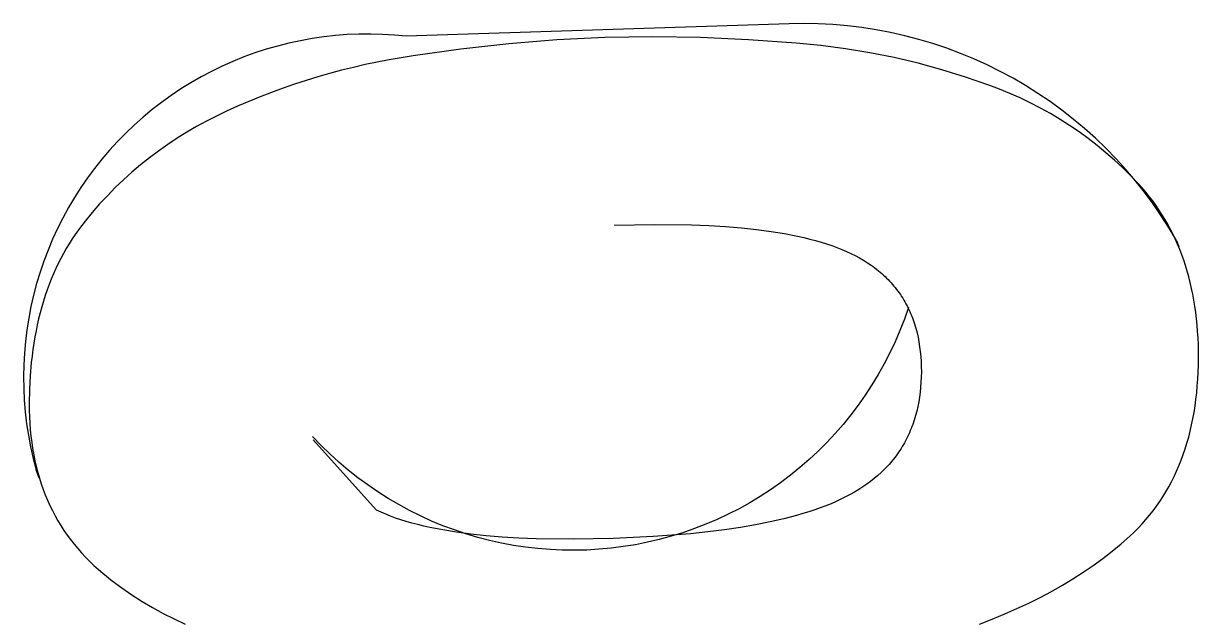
# Model space of a CAD drawing. Header units: millimetres. Extents: x -962 to 3068, y -237 to 2578.
# Drawn here: x 235.573 to 236.934, y 453.71 to 454.402 of the extents above; entities that cross this region are included whole.
import ezdxf

# ---------------------------------------------------------------- set-up
doc = ezdxf.new("R2010")
doc.units = ezdxf.units.MM
doc.header["$MEASUREMENT"] = 0
doc.layers.add('Utwórz2D linie widoczne', color=7, linetype='Continuous', true_color=0x000000)

msp = doc.modelspace()

# ---------------------------------------------------------------- linework, layer by layer
at = {"layer": 'Utwórz2D linie widoczne'}
for p, q in [((236.46, 454.402), (236.0164, 454.3874)), ((236.4769, 454.4022), (236.46, 454.402)), ((236.4938, 454.4019), (236.4769, 454.4022)), ((236.5107, 454.401), (236.4938, 454.4019)), ((236.5275, 454.3995), (236.5107, 454.401)), ((236.5443, 454.3975), (236.5275, 454.3995)), ((236.5609, 454.3949), (236.5443, 454.3975)), ((236.5775, 454.3918), (236.5609, 454.3949)), ((235.894, 454.3823), (235.8807, 454.3794)), ((235.9075, 454.3848), (235.894, 454.3823)), ((235.921, 454.3867), (235.9075, 454.3848)), ((235.9346, 454.3882), (235.921, 454.3867)), ((235.9482, 454.3893), (235.9346, 454.3882)), ((235.9618, 454.3898), (235.9482, 454.3893)), ((235.9755, 454.3899), (235.9618, 454.3898)), ((235.9891, 454.3895), (235.9755, 454.3899)), ((236.0028, 454.3887), (235.9891, 454.3895)), ((236.0164, 454.3874), (236.0028, 454.3887)), ((236.1909, 454.3832), (236.1353, 454.3787)), ((236.2466, 454.386), (236.1909, 454.3832)), ((236.302, 454.3868), (236.2466, 454.386)), ((236.3575, 454.3859), (236.302, 454.3868)), ((236.413, 454.3834), (236.3575, 454.3859)), ((236.4683, 454.3793), (236.413, 454.3834)), ((236.594, 454.388), (236.5775, 454.3918)), ((236.6103, 454.3838), (236.594, 454.388)), ((236.6265, 454.3789), (236.6103, 454.3838)), ((235.8413, 454.3681), (235.8285, 454.3634)), ((235.8543, 454.3723), (235.8413, 454.3681)), ((235.8674, 454.3761), (235.8543, 454.3723)), ((235.8807, 454.3794), (235.8674, 454.3761)), ((236.0798, 454.3725), (236.0246, 454.3648)), ((236.1353, 454.3787), (236.0798, 454.3725)), ((236.4967, 454.3766), (236.4683, 454.3793)), ((236.5251, 454.3729), (236.4967, 454.3766)), ((236.5534, 454.3683), (236.5251, 454.3729)), ((236.5815, 454.3627), (236.5534, 454.3683)), ((236.6425, 454.3735), (236.6265, 454.3789)), ((236.6583, 454.3676), (236.6425, 454.3735)), ((236.6739, 454.3612), (236.6583, 454.3676)), ((235.8158, 454.3583), (235.8034, 454.3527)), ((235.8285, 454.3634), (235.8158, 454.3583)), ((235.969, 454.3546), (235.9553, 454.3514)), ((235.9829, 454.3575), (235.969, 454.3546)), ((235.9967, 454.3602), (235.9829, 454.3575)), ((236.0246, 454.3648), (235.9967, 454.3602)), ((236.6094, 454.3561), (236.5815, 454.3627)), ((236.637, 454.3485), (236.6094, 454.3561)), ((236.6893, 454.3542), (236.6739, 454.3612)), ((236.7044, 454.3467), (236.6893, 454.3542)), ((235.779, 454.3403), (235.7672, 454.3335)), ((235.7911, 454.3467), (235.779, 454.3403)), ((235.8034, 454.3527), (235.7911, 454.3467)), ((235.9142, 454.3404), (235.9007, 454.3362)), ((235.9278, 454.3443), (235.9142, 454.3404)), ((235.9415, 454.348), (235.9278, 454.3443)), ((235.9553, 454.3514), (235.9415, 454.348)), ((236.6644, 454.3401), (236.637, 454.3485)), ((236.6914, 454.3307), (236.6644, 454.3401)), ((236.7193, 454.3387), (236.7044, 454.3467)), ((235.7556, 454.3263), (235.7442, 454.3187)), ((235.7672, 454.3335), (235.7556, 454.3263)), ((235.8739, 454.3272), (235.8606, 454.3223)), ((235.8872, 454.3318), (235.8739, 454.3272)), ((235.9007, 454.3362), (235.8872, 454.3318)), ((236.7035, 454.3261), (236.6914, 454.3307)), ((236.7156, 454.3212), (236.7035, 454.3261)), ((236.7339, 454.3302), (236.7193, 454.3387)), ((236.7482, 454.3212), (236.7339, 454.3302)), ((235.7442, 454.3187), (235.7332, 454.3107)), ((235.8474, 454.3172), (235.8343, 454.3119)), ((235.8606, 454.3223), (235.8474, 454.3172)), ((236.7275, 454.3159), (236.7156, 454.3212)), ((236.7393, 454.3102), (236.7275, 454.3159)), ((236.7622, 454.3118), (236.7482, 454.3212)), ((235.7224, 454.3024), (235.7119, 454.2937)), ((235.7332, 454.3107), (235.7224, 454.3024)), ((235.8085, 454.3006), (235.7967, 454.295)), ((235.8213, 454.3063), (235.8085, 454.3006)), ((235.8343, 454.3119), (235.8213, 454.3063)), ((236.751, 454.3041), (236.7393, 454.3102)), ((236.7625, 454.2978), (236.751, 454.3041)), ((236.7758, 454.3018), (236.7622, 454.3118)), ((236.7891, 454.2914), (236.7758, 454.3018)), ((235.7119, 454.2937), (235.7017, 454.2846)), ((235.7851, 454.2891), (235.7737, 454.2828)), ((235.7967, 454.295), (235.7851, 454.2891)), ((236.7737, 454.291), (236.7625, 454.2978)), ((236.7848, 454.2839), (236.7737, 454.291)), ((236.8021, 454.2806), (236.7891, 454.2914)), ((235.6918, 454.2752), (235.6822, 454.2654)), ((235.7017, 454.2846), (235.6918, 454.2752)), ((235.7624, 454.2762), (235.7513, 454.2693)), ((235.7737, 454.2828), (235.7624, 454.2762)), ((236.7957, 454.2765), (236.7848, 454.2839)), ((236.8063, 454.2688), (236.7957, 454.2765)), ((236.8146, 454.2693), (236.8021, 454.2806)), ((235.6822, 454.2654), (235.673, 454.2553)), ((235.7404, 454.262), (235.7296, 454.2544)), ((235.7513, 454.2693), (235.7404, 454.262)), ((236.8167, 454.2608), (236.8063, 454.2688)), ((236.8268, 454.2576), (236.8146, 454.2693)), ((236.8269, 454.2524), (236.8167, 454.2608)), ((235.6641, 454.2449), (235.6556, 454.2342)), ((235.673, 454.2553), (235.6641, 454.2449)), ((235.7191, 454.2465), (235.7089, 454.2383)), ((235.7296, 454.2544), (235.7191, 454.2465)), ((236.8386, 454.2455), (236.8268, 454.2576)), ((236.8367, 454.2438), (236.8269, 454.2524)), ((236.85, 454.233), (236.8386, 454.2455)), ((235.6556, 454.2342), (235.6475, 454.2233)), ((235.7089, 454.2383), (235.6989, 454.2298)), ((236.8463, 454.2349), (236.8367, 454.2438)), ((236.8556, 454.2258), (236.8463, 454.2349)), ((236.8609, 454.2202), (236.85, 454.233)), ((235.6475, 454.2233), (235.6398, 454.212)), ((235.6891, 454.221), (235.6796, 454.212)), ((235.6989, 454.2298), (235.6891, 454.221)), ((236.8646, 454.2164), (236.8556, 454.2258)), ((236.8714, 454.2069), (236.8609, 454.2202)), ((235.6398, 454.212), (235.6324, 454.2005)), ((235.6796, 454.212), (235.6704, 454.2027)), ((236.8689, 454.2116), (236.8646, 454.2164)), ((236.8731, 454.2068), (236.8689, 454.2116)), ((236.8814, 454.1933), (236.8714, 454.2069)), ((236.8771, 454.2018), (236.8731, 454.2068)), ((235.6324, 454.2005), (235.6254, 454.1888)), ((235.6615, 454.1931), (235.6529, 454.1833)), ((235.6704, 454.2027), (235.6615, 454.1931)), ((236.881, 454.1967), (236.8771, 454.2018)), ((236.8847, 454.1915), (236.881, 454.1967)), ((236.891, 454.1794), (236.8814, 454.1933)), ((236.8883, 454.1862), (236.8847, 454.1915)), ((235.6189, 454.1768), (235.6128, 454.1646)), ((235.6254, 454.1888), (235.6189, 454.1768)), ((235.6529, 454.1833), (235.6446, 454.1733)), ((236.8918, 454.1808), (236.8883, 454.1862)), ((236.9001, 454.1652), (236.891, 454.1794)), ((236.8952, 454.1754), (236.8918, 454.1808)), ((235.6128, 454.1646), (235.607, 454.1522)), ((235.6368, 454.1631), (235.6331, 454.1578)), ((235.6407, 454.1683), (235.6368, 454.1631)), ((235.6446, 454.1733), (235.6407, 454.1683)), ((236.2575, 454.1685), (236.3039, 454.1694)), ((236.3039, 454.1694), (236.3468, 454.1689)), ((236.3468, 454.1689), (236.367, 454.168)), ((236.367, 454.168), (236.3863, 454.1669)), ((236.3863, 454.1669), (236.4047, 454.1654)), ((236.4047, 454.1654), (236.4223, 454.1635)), ((236.4223, 454.1635), (236.439, 454.1613)), ((236.8984, 454.1698), (236.8952, 454.1754)), ((236.9014, 454.1641), (236.8984, 454.1698)), ((236.9087, 454.1507), (236.9001, 454.1652)), ((236.9044, 454.1583), (236.9014, 454.1641)), ((235.607, 454.1522), (235.6017, 454.1396)), ((235.6295, 454.1525), (235.6261, 454.147)), ((235.6331, 454.1578), (235.6295, 454.1525)), ((236.439, 454.1613), (236.4548, 454.1587)), ((236.4548, 454.1587), (236.4698, 454.1557)), ((236.4698, 454.1557), (236.4769, 454.1541)), ((236.4769, 454.1541), (236.4839, 454.1524)), ((236.4839, 454.1524), (236.4906, 454.1507)), ((236.4906, 454.1507), (236.4971, 454.1488)), ((236.9071, 454.1525), (236.9044, 454.1583)), ((236.9098, 454.1465), (236.9071, 454.1525)), ((236.9087, 454.1507), (236.9114, 454.1434)), ((235.6017, 454.1396), (235.5969, 454.1268)), ((235.6196, 454.1358), (235.6165, 454.13)), ((235.6228, 454.1415), (235.6196, 454.1358)), ((235.6261, 454.147), (235.6228, 454.1415)), ((236.4971, 454.1488), (236.5034, 454.1468)), ((236.5034, 454.1468), (236.5095, 454.1448)), ((236.5095, 454.1448), (236.5153, 454.1427)), ((236.5153, 454.1427), (236.521, 454.1404)), ((236.521, 454.1404), (236.5264, 454.1381)), ((236.5264, 454.1381), (236.5316, 454.1357)), ((236.5316, 454.1357), (236.5366, 454.1332)), ((236.9123, 454.1405), (236.9098, 454.1465)), ((236.9147, 454.1343), (236.9123, 454.1405)), ((235.5969, 454.1268), (235.5925, 454.1139)), ((235.6135, 454.1242), (235.6107, 454.1182)), ((235.6165, 454.13), (235.6135, 454.1242)), ((236.5366, 454.1332), (236.5415, 454.1306)), ((236.5415, 454.1306), (236.5462, 454.1278)), ((236.5462, 454.1278), (236.5507, 454.125)), ((236.5507, 454.125), (236.5551, 454.122)), ((236.5551, 454.122), (236.5572, 454.1205)), ((236.9169, 454.128), (236.9147, 454.1343)), ((236.919, 454.1217), (236.9169, 454.128)), ((236.921, 454.1152), (236.919, 454.1217)), ((235.5925, 454.1139), (235.5885, 454.1008)), ((235.608, 454.1122), (235.6054, 454.106)), ((235.6107, 454.1182), (235.608, 454.1122)), ((236.5572, 454.1205), (236.5593, 454.1189)), ((236.5593, 454.1189), (236.5614, 454.1173)), ((236.5614, 454.1173), (236.5634, 454.1157)), ((236.5634, 454.1157), (236.5654, 454.1141)), ((236.5654, 454.1141), (236.5673, 454.1124)), ((236.5673, 454.1124), (236.5692, 454.1107)), ((236.5692, 454.1107), (236.5711, 454.109)), ((236.5711, 454.109), (236.5729, 454.1072)), ((236.9228, 454.1087), (236.921, 454.1152)), ((236.9245, 454.102), (236.9228, 454.1087)), ((235.5885, 454.1008), (235.585, 454.0876)), ((235.6029, 454.0998), (235.6006, 454.0934)), ((235.6054, 454.106), (235.6029, 454.0998)), ((236.5729, 454.1072), (236.5746, 454.1054)), ((236.5746, 454.1054), (236.5764, 454.1036)), ((236.5764, 454.1036), (236.5781, 454.1018)), ((236.5781, 454.1018), (236.5797, 454.0999)), ((236.5797, 454.0999), (236.5813, 454.098)), ((236.5813, 454.098), (236.5829, 454.0961)), ((236.5829, 454.0961), (236.5844, 454.0941)), ((236.9261, 454.0953), (236.9245, 454.102)), ((236.9275, 454.0885), (236.9261, 454.0953)), ((235.585, 454.0876), (235.5819, 454.0743)), ((235.5984, 454.0869), (235.5963, 454.0804)), ((235.6006, 454.0934), (235.5984, 454.0869)), ((236.5844, 454.0941), (236.5859, 454.0921)), ((236.5859, 454.0921), (236.5874, 454.0901)), ((236.5874, 454.0901), (236.5888, 454.0881)), ((236.5888, 454.0881), (236.5902, 454.086)), ((236.5902, 454.086), (236.5915, 454.0839)), ((236.5915, 454.0839), (236.5928, 454.0818)), ((236.5928, 454.0818), (236.5941, 454.0796)), ((236.9288, 454.0815), (236.9275, 454.0885)), ((236.9299, 454.0745), (236.9288, 454.0815)), ((235.5819, 454.0743), (235.5793, 454.0609)), ((235.5944, 454.0737), (235.5925, 454.067)), ((235.5963, 454.0804), (235.5944, 454.0737)), ((236.5981, 454.0731), (236.5934, 454.0597)), ((236.5941, 454.0796), (236.5953, 454.0774)), ((236.5953, 454.0774), (236.5965, 454.0752)), ((236.5965, 454.0752), (236.5976, 454.073)), ((236.5976, 454.073), (236.5987, 454.0707)), ((236.5987, 454.0707), (236.5997, 454.0684)), ((236.5997, 454.0684), (236.6007, 454.0661)), ((236.9309, 454.0674), (236.9299, 454.0745)), ((236.9318, 454.0601), (236.9309, 454.0674)), ((235.5793, 454.0609), (235.5772, 454.0474)), ((235.5908, 454.0601), (235.5892, 454.0532)), ((235.5925, 454.067), (235.5908, 454.0601)), ((236.5934, 454.0597), (236.5882, 454.0465)), ((236.6007, 454.0661), (236.6017, 454.0637)), ((236.6017, 454.0637), (236.6027, 454.0613)), ((236.6027, 454.0613), (236.6036, 454.0589)), ((236.6036, 454.0589), (236.6044, 454.0565)), ((236.6044, 454.0565), (236.6052, 454.054)), ((236.6052, 454.054), (236.606, 454.0515)), ((236.9325, 454.0528), (236.9318, 454.0601)), ((235.5772, 454.0474), (235.5755, 454.0339)), ((235.5878, 454.0461), (235.5864, 454.039)), ((235.5892, 454.0532), (235.5878, 454.0461)), ((236.5882, 454.0465), (236.5827, 454.0334)), ((236.606, 454.0515), (236.6067, 454.049)), ((236.6067, 454.049), (236.6081, 454.0438)), ((236.6081, 454.0438), (236.6093, 454.0386)), ((236.9331, 454.0454), (236.9325, 454.0528)), ((236.9335, 454.0379), (236.9331, 454.0454)), ((235.5755, 454.0339), (235.5743, 454.0203)), ((235.5852, 454.0317), (235.5841, 454.0244)), ((235.5864, 454.039), (235.5852, 454.0317)), ((236.5827, 454.0334), (236.5766, 454.0206)), ((236.6093, 454.0386), (236.6103, 454.0332)), ((236.6103, 454.0332), (236.6111, 454.0277)), ((236.6111, 454.0277), (236.6118, 454.0221)), ((236.9339, 454.0303), (236.9335, 454.0379)), ((236.934, 454.0226), (236.9339, 454.0303)), ((235.5743, 454.0203), (235.5736, 454.0066)), ((235.5832, 454.0169), (235.5823, 454.0094)), ((235.5841, 454.0244), (235.5832, 454.0169)), ((236.5766, 454.0206), (236.5701, 454.008)), ((236.6118, 454.0221), (236.6124, 454.0164)), ((236.6124, 454.0164), (236.6128, 454.0105)), ((236.9341, 454.0148), (236.934, 454.0226)), ((236.934, 454.0064), (236.9341, 454.0148)), ((235.5736, 454.0066), (235.5733, 453.993)), ((235.5823, 454.0094), (235.581, 453.994)), ((236.5701, 454.008), (236.5632, 453.9956)), ((236.6128, 454.0105), (236.613, 454.0046)), ((236.613, 454.0046), (236.6131, 453.9986)), ((236.9337, 453.9982), (236.934, 454.0064)), ((235.5733, 453.993), (235.5735, 453.9793)), ((235.581, 453.994), (235.5802, 453.9782)), ((236.5632, 453.9956), (236.5559, 453.9835)), ((236.6127, 453.9866), (236.6123, 453.9807)), ((236.613, 453.9925), (236.6127, 453.9866)), ((236.6131, 453.9986), (236.613, 453.9925)), ((236.9327, 453.9822), (236.9333, 453.9902)), ((236.9333, 453.9902), (236.9337, 453.9982)), ((235.5735, 453.9793), (235.5741, 453.9657)), ((235.5802, 453.9782), (235.5799, 453.962)), ((236.5559, 453.9835), (236.5482, 453.9716)), ((236.6117, 453.975), (236.611, 453.9694)), ((236.6123, 453.9807), (236.6117, 453.975)), ((236.9311, 453.9666), (236.932, 453.9744)), ((236.932, 453.9744), (236.9327, 453.9822)), ((235.5741, 453.9657), (235.5753, 453.9521)), ((235.5799, 453.962), (235.58, 453.9542)), ((236.54, 453.96), (236.5314, 453.9487)), ((236.5482, 453.9716), (236.54, 453.96)), ((236.609, 453.9584), (236.6078, 453.9531)), ((236.6101, 453.9638), (236.609, 453.9584)), ((236.611, 453.9694), (236.6101, 453.9638)), ((236.9289, 453.9516), (236.9301, 453.959)), ((236.9301, 453.959), (236.9311, 453.9666)), ((235.5753, 453.9521), (235.5769, 453.9385)), ((235.58, 453.9542), (235.5802, 453.9465)), ((235.5802, 453.9465), (235.5806, 453.9389)), ((236.5314, 453.9487), (236.5225, 453.9377)), ((236.6064, 453.9479), (236.6049, 453.9427)), ((236.6078, 453.9531), (236.6064, 453.9479)), ((236.9276, 453.9442), (236.9289, 453.9516)), ((235.5769, 453.9385), (235.5789, 453.925)), ((235.5806, 453.9389), (235.5812, 453.9314)), ((235.5812, 453.9314), (235.5819, 453.924)), ((236.5225, 453.9377), (236.5132, 453.927)), ((236.6013, 453.9328), (236.6003, 453.9304)), ((236.6022, 453.9353), (236.6013, 453.9328)), ((236.6032, 453.9377), (236.6022, 453.9353)), ((236.6049, 453.9427), (236.6032, 453.9377)), ((236.9245, 453.9299), (236.9261, 453.937)), ((236.9261, 453.937), (236.9276, 453.9442)), ((235.5789, 453.925), (235.5814, 453.9116)), ((235.5819, 453.924), (235.5828, 453.9167)), ((235.9179, 453.9134), (235.9081, 453.9236)), ((235.9822, 453.8383), (235.9088, 453.9199)), ((236.5132, 453.927), (236.5035, 453.9166)), ((236.5948, 453.9187), (236.5935, 453.9164)), ((236.5959, 453.921), (236.5948, 453.9187)), ((236.5971, 453.9233), (236.5959, 453.921)), ((236.5982, 453.9256), (236.5971, 453.9233)), ((236.5993, 453.928), (236.5982, 453.9256)), ((236.6003, 453.9304), (236.5993, 453.928)), ((236.9207, 453.916), (236.9227, 453.9229)), ((236.9227, 453.9229), (236.9245, 453.9299)), ((235.5814, 453.9116), (235.5844, 453.8983)), ((235.5828, 453.9167), (235.5839, 453.9096)), ((235.5839, 453.9096), (235.5851, 453.9025)), ((235.9281, 453.9034), (235.9179, 453.9134)), ((236.4935, 453.9066), (236.4831, 453.8969)), ((236.5035, 453.9166), (236.4935, 453.9066)), ((236.5868, 453.9055), (236.5853, 453.9034)), ((236.5882, 453.9076), (236.5868, 453.9055)), ((236.5896, 453.9098), (236.5882, 453.9076)), ((236.591, 453.912), (236.5896, 453.9098)), ((236.5923, 453.9142), (236.591, 453.912)), ((236.5935, 453.9164), (236.5923, 453.9142)), ((236.9164, 453.9026), (236.9186, 453.9092)), ((236.9186, 453.9092), (236.9207, 453.916)), ((235.5844, 453.8983), (235.5879, 453.885)), ((235.5851, 453.9025), (235.5865, 453.8956)), ((235.5865, 453.8956), (235.5881, 453.8887)), ((235.9386, 453.8939), (235.9281, 453.9034)), ((235.9494, 453.8847), (235.9386, 453.8939)), ((236.4831, 453.8969), (236.4724, 453.8876)), ((236.5757, 453.8913), (236.5739, 453.8894)), ((236.5774, 453.8933), (236.5757, 453.8913)), ((236.5791, 453.8952), (236.5774, 453.8933)), ((236.5807, 453.8972), (236.5791, 453.8952)), ((236.5823, 453.8993), (236.5807, 453.8972)), ((236.5838, 453.9013), (236.5823, 453.8993)), ((236.5853, 453.9034), (236.5838, 453.9013)), ((236.9114, 453.8897), (236.914, 453.8961)), ((236.914, 453.8961), (236.9164, 453.9026)), ((235.5914, 453.8752), (235.5879, 453.885)), ((235.5881, 453.8887), (235.5898, 453.882)), ((235.5898, 453.882), (235.5917, 453.8753)), ((235.9605, 453.8759), (235.9494, 453.8847)), ((236.4614, 453.8787), (236.45, 453.8701)), ((236.4724, 453.8876), (236.4614, 453.8787)), ((236.5626, 453.8784), (236.5585, 453.8749)), ((236.5666, 453.8819), (236.5626, 453.8784)), ((236.5685, 453.8838), (236.5666, 453.8819)), ((236.5703, 453.8856), (236.5685, 453.8838)), ((236.5721, 453.8875), (236.5703, 453.8856)), ((236.5739, 453.8894), (236.5721, 453.8875)), ((236.9028, 453.8713), (236.9058, 453.8773)), ((236.9058, 453.8773), (236.9087, 453.8834)), ((236.9087, 453.8834), (236.9114, 453.8897)), ((235.5917, 453.8753), (235.5938, 453.8688)), ((235.5938, 453.8688), (235.5961, 453.8624)), ((235.9719, 453.8675), (235.9605, 453.8759)), ((235.9836, 453.8595), (235.9719, 453.8675)), ((236.45, 453.8701), (236.4384, 453.862)), ((236.5453, 453.8652), (236.5406, 453.8621)), ((236.5499, 453.8683), (236.5453, 453.8652)), ((236.5543, 453.8716), (236.5499, 453.8683)), ((236.5585, 453.8749), (236.5543, 453.8716)), ((236.8963, 453.8596), (236.8996, 453.8654)), ((236.8996, 453.8654), (236.9028, 453.8713)), ((235.5961, 453.8624), (235.5985, 453.8561)), ((235.5985, 453.8561), (235.6011, 453.8499)), ((235.6011, 453.8499), (235.6038, 453.8438)), ((235.9956, 453.8519), (235.9836, 453.8595)), ((236.0078, 453.8447), (235.9956, 453.8519)), ((236.4266, 453.8543), (236.4144, 453.8469)), ((236.4384, 453.862), (236.4266, 453.8543)), ((236.52, 453.8509), (236.5144, 453.8483)), ((236.5254, 453.8536), (236.52, 453.8509)), ((236.5307, 453.8563), (236.5254, 453.8536)), ((236.5357, 453.8592), (236.5307, 453.8563)), ((236.5406, 453.8621), (236.5357, 453.8592)), ((236.8892, 453.8483), (236.8929, 453.8539)), ((236.8929, 453.8539), (236.8963, 453.8596)), ((235.6038, 453.8438), (235.6067, 453.8378)), ((235.6067, 453.8378), (235.6098, 453.8319)), ((235.9874, 453.8359), (235.9822, 453.8383)), ((235.9928, 453.8336), (235.9874, 453.8359)), ((236.0203, 453.8379), (236.0078, 453.8447)), ((236.033, 453.8316), (236.0203, 453.8379)), ((236.402, 453.84), (236.3894, 453.8336)), ((236.4144, 453.8469), (236.402, 453.84)), ((236.4829, 453.8364), (236.4759, 453.8343)), ((236.4896, 453.8387), (236.4829, 453.8364)), ((236.4961, 453.841), (236.4896, 453.8387)), ((236.5024, 453.8433), (236.4961, 453.841)), ((236.5085, 453.8458), (236.5024, 453.8433)), ((236.5144, 453.8483), (236.5085, 453.8458)), ((236.8774, 453.8324), (236.8815, 453.8376)), ((236.8815, 453.8376), (236.8854, 453.8429)), ((236.8854, 453.8429), (236.8892, 453.8483)), ((235.6098, 453.8319), (235.6131, 453.8261)), ((235.6131, 453.8261), (235.6165, 453.8205)), ((235.9984, 453.8314), (235.9928, 453.8336)), ((236.0043, 453.8292), (235.9984, 453.8314)), ((236.0104, 453.8272), (236.0043, 453.8292)), ((236.0166, 453.8252), (236.0104, 453.8272)), ((236.0231, 453.8234), (236.0166, 453.8252)), ((236.0299, 453.8216), (236.0231, 453.8234)), ((236.0459, 453.8257), (236.033, 453.8316)), ((236.059, 453.8203), (236.0459, 453.8257)), ((236.3765, 453.8276), (236.3635, 453.822)), ((236.3894, 453.8336), (236.3765, 453.8276)), ((236.4379, 453.8247), (236.4212, 453.8213)), ((236.4537, 453.8283), (236.4379, 453.8247)), ((236.4687, 453.8322), (236.4537, 453.8283)), ((236.4759, 453.8343), (236.4687, 453.8322)), ((236.8643, 453.8176), (236.8688, 453.8224)), ((236.8688, 453.8224), (236.8732, 453.8274)), ((236.8732, 453.8274), (236.8774, 453.8324)), ((235.6165, 453.8205), (235.6201, 453.8149)), ((235.6201, 453.8149), (235.6239, 453.8095)), ((235.6239, 453.8095), (235.6278, 453.8041)), ((236.0368, 453.8199), (236.0299, 453.8216)), ((236.044, 453.8183), (236.0368, 453.8199)), ((236.0589, 453.8153), (236.044, 453.8183)), ((236.0748, 453.8128), (236.0589, 453.8153)), ((236.0723, 453.8153), (236.059, 453.8203)), ((236.0857, 453.8108), (236.0723, 453.8153)), ((236.0915, 453.8105), (236.0748, 453.8128)), ((236.0993, 453.8068), (236.0857, 453.8108)), ((236.109, 453.8086), (236.0915, 453.8105)), ((236.1275, 453.8071), (236.109, 453.8086)), ((236.3457, 453.811), (236.3027, 453.8076)), ((236.3369, 453.8122), (236.3233, 453.808)), ((236.3503, 453.8169), (236.3369, 453.8122)), ((236.3658, 453.8132), (236.3457, 453.811)), ((236.3635, 453.822), (236.3503, 453.8169)), ((236.3852, 453.8156), (236.3658, 453.8132)), ((236.4036, 453.8183), (236.3852, 453.8156)), ((236.4212, 453.8213), (236.4036, 453.8183)), ((236.8547, 453.8083), (236.8596, 453.8129)), ((236.8596, 453.8129), (236.8643, 453.8176)), ((235.6278, 453.8041), (235.6319, 453.7989)), ((235.6319, 453.7989), (235.6361, 453.7937)), ((236.113, 453.8032), (236.0993, 453.8068)), ((236.1269, 453.8001), (236.113, 453.8032)), ((236.1408, 453.7975), (236.1269, 453.8001)), ((236.1468, 453.806), (236.1275, 453.8071)), ((236.1548, 453.7954), (236.1408, 453.7975)), ((236.1669, 453.8052), (236.1468, 453.806)), ((236.1689, 453.7938), (236.1548, 453.7954)), ((236.2099, 453.8046), (236.1669, 453.8052)), ((236.2563, 453.8055), (236.2099, 453.8046)), ((236.2679, 453.796), (236.2539, 453.7942)), ((236.3027, 453.8076), (236.2563, 453.8055)), ((236.2819, 453.7983), (236.2679, 453.796)), ((236.2958, 453.8011), (236.2819, 453.7983)), ((236.3096, 453.8043), (236.2958, 453.8011)), ((236.3233, 453.808), (236.3096, 453.8043)), ((236.8342, 453.7907), (236.8446, 453.7993)), ((236.8446, 453.7993), (236.8547, 453.8083)), ((235.6361, 453.7937), (235.6406, 453.7887)), ((235.6406, 453.7887), (235.6452, 453.7838)), ((235.6452, 453.7838), (235.6499, 453.779)), ((236.1831, 453.7926), (236.1689, 453.7938)), ((236.1972, 453.7919), (236.1831, 453.7926)), ((236.2114, 453.7918), (236.1972, 453.7919)), ((236.2256, 453.7921), (236.2114, 453.7918)), ((236.2397, 453.7929), (236.2256, 453.7921)), ((236.2539, 453.7942), (236.2397, 453.7929)), ((236.8121, 453.7741), (236.8233, 453.7823)), ((236.8233, 453.7823), (236.8342, 453.7907)), ((235.6499, 453.779), (235.6549, 453.7743)), ((235.6549, 453.7743), (235.66, 453.7697)), ((235.66, 453.7697), (235.6653, 453.7652)), ((236.8006, 453.7663), (236.8121, 453.7741)), ((235.6653, 453.7652), (235.6761, 453.7565)), ((235.6761, 453.7565), (235.6873, 453.7482)), ((236.7764, 453.7513), (236.7887, 453.7586)), ((236.7887, 453.7586), (236.8006, 453.7663)), ((235.6873, 453.7482), (235.6988, 453.7402)), ((236.7508, 453.7372), (236.7638, 453.7441)), ((236.7638, 453.7441), (236.7764, 453.7513)), ((235.6988, 453.7402), (235.7106, 453.7326)), ((235.7106, 453.7326), (235.7226, 453.7254)), ((236.7238, 453.7242), (236.7375, 453.7306)), ((236.7375, 453.7306), (236.7508, 453.7372)), ((235.7226, 453.7254), (235.735, 453.7186)), ((235.735, 453.7186), (235.7476, 453.7122)), ((236.6953, 453.712), (236.7097, 453.718)), ((236.7097, 453.718), (236.7238, 453.7242)), ((235.7476, 453.7122), (235.7604, 453.7063)), ((236.6805, 453.7062), (236.6953, 453.712))]:
    msp.add_line(p, q, dxfattribs=at)

doc.saveas('drawing.dxf')
